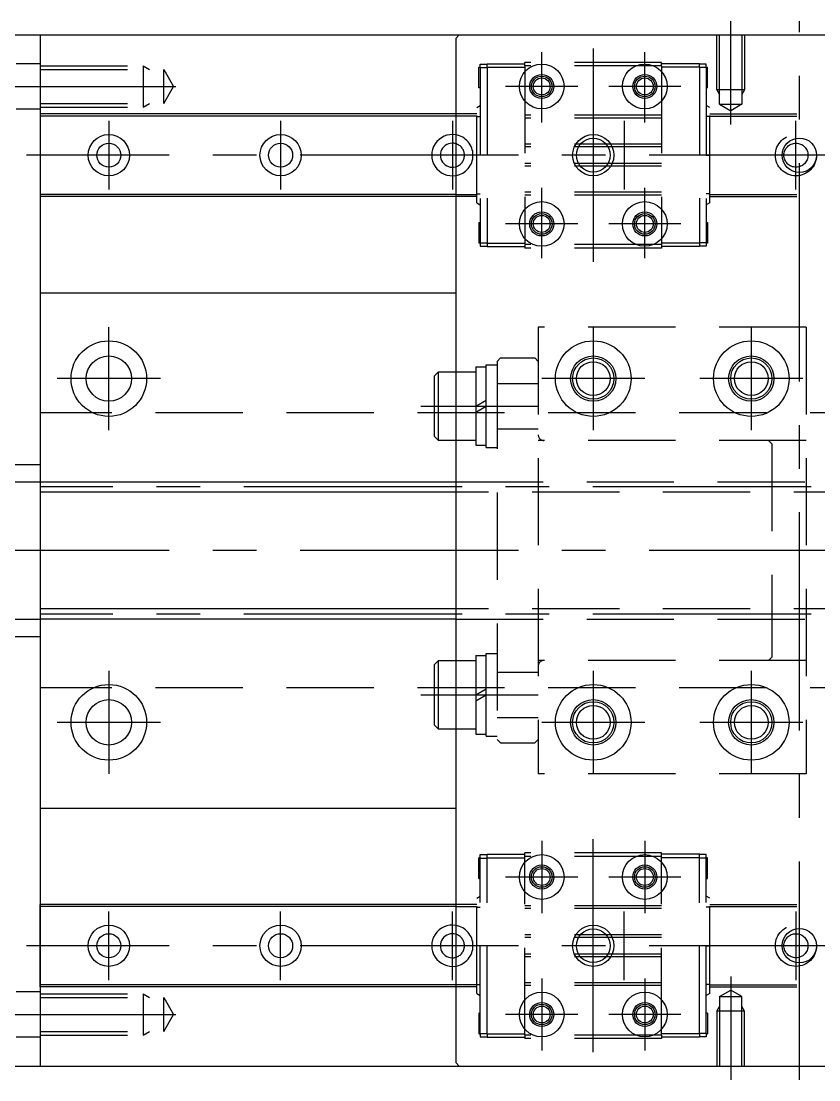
# Model space of a CAD drawing. Extents: x -106 to 501, y -54 to 311.
# Drawn here: x 276.6 to 392.7, y 156.6 to 310.6 of the extents above; entities that cross this region are included whole.
import ezdxf

# ---------------------------------------------------------------- set-up
doc = ezdxf.new("R2010")
doc.units = 0
doc.linetypes.add('CENTER', pattern=[50.8, 31.75, -6.35, 6.35, -6.35])
doc.linetypes.add('DASHED', pattern=[19.05, 12.7, -6.35])
doc.layers.get('0').update_dxf_attribs({"linetype": 'CONTINUOUS'})
doc.layers.add('CENTER', color=1, linetype='CENTER')

msp = doc.modelspace()

# ---------------------------------------------------------------- linework, layer by layer
at = {"color": 7, "linetype": 'CONTINUOUS'}
for p, q in [((269.33, 308.56), (499.33, 308.56)), ((279.33, 308.56), (279.33, 158.56)), ((339.83, 308.06), (340.33, 308.56)), ((339.83, 308.06), (339.83, 159.06)), ((279.33, 297.06), (279.33, 285.06)), ((339.83, 297.06), (279.33, 297.06)), ((339.83, 296.76), (279.33, 296.76)), ((339.83, 285.36), (279.33, 285.36)), ((339.83, 285.06), (279.33, 285.06)), ((279.33, 271.06), (339.83, 271.06)), ((336.73, 258.96), (337.33, 259.56)), ((336.73, 250.16), (336.73, 258.96)), ((337.33, 249.56), (337.33, 259.56)), ((337.33, 259.56), (339.83, 259.56)), ((337.33, 249.56), (336.73, 250.16)), ((339.83, 249.56), (337.33, 249.56)), ((279.33, 243.56), (339.83, 243.56)), ((339.83, 223.56), (279.33, 223.56)), ((336.73, 216.96), (337.33, 217.56)), ((337.33, 207.56), (337.33, 217.56)), ((337.33, 217.56), (339.83, 217.56)), ((336.73, 208.16), (336.73, 216.96)), ((337.33, 207.56), (336.73, 208.16)), ((339.83, 207.56), (337.33, 207.56)), ((279.33, 196.06), (339.83, 196.06)), ((279.33, 170.06), (279.33, 182.06)), ((339.83, 182.06), (279.33, 182.06)), ((339.83, 181.76), (279.33, 181.76)), ((339.83, 170.36), (279.33, 170.36)), ((339.83, 170.06), (279.33, 170.06)), ((339.83, 159.06), (340.33, 158.56)), ((269.33, 158.56), (499.33, 158.56))]:
    msp.add_line(p, q, dxfattribs=at)
at = {"color": 3, "linetype": 'DASHED'}
for p, q in [((377.83, 300.56), (377.83, 308.56)), ((378.2, 298.46), (378.2, 308.56)), ((381.45, 308.56), (381.45, 298.46)), ((381.83, 308.56), (381.83, 300.56)), ((279.33, 304.36), (275.83, 304.36)), ((279.33, 304.06), (294.33, 304.06)), ((279.33, 303.51), (297.33, 303.51)), ((294.33, 304.06), (294.33, 298.06)), ((294.33, 304.06), (295.26, 303.51)), ((297.33, 298.6), (297.33, 303.51)), ((297.33, 303.51), (298.74, 301.06)), ((343.18, 303.86), (343.38, 303.86)), ((343.18, 300.86), (343.18, 303.86)), ((343.38, 304.31), (344.38, 304.31)), ((343.38, 303.81), (343.38, 304.31)), ((343.38, 303.81), (343.38, 278.31)), ((343.38, 303.81), (344.38, 303.81)), ((344.38, 303.86), (344.38, 304.36)), ((344.38, 304.36), (349.88, 304.36)), ((344.38, 303.86), (344.38, 278.26)), ((344.38, 303.86), (349.88, 303.86)), ((369.78, 304.56), (349.88, 304.56)), ((349.88, 304.06), (349.88, 304.56)), ((349.88, 304.06), (349.88, 278.06)), ((369.78, 304.06), (349.88, 304.06)), ((369.78, 304.06), (369.78, 304.56)), ((375.28, 304.36), (369.78, 304.36)), ((369.78, 304.06), (369.78, 278.06)), ((375.28, 303.86), (369.78, 303.86)), ((375.28, 303.86), (375.28, 304.36)), ((376.28, 304.31), (375.28, 304.31)), ((375.28, 303.86), (375.28, 278.26)), ((376.28, 303.81), (375.28, 303.81)), ((376.28, 303.81), (376.28, 304.31)), ((376.28, 303.86), (376.48, 303.86)), ((376.28, 303.81), (376.28, 278.31)), ((376.48, 300.86), (376.48, 303.86)), ((297.33, 298.6), (298.74, 301.06)), ((343.38, 300.86), (343.18, 300.86)), ((376.48, 300.86), (376.28, 300.86)), ((381.83, 300.56), (377.83, 300.56)), ((377.83, 300.56), (378.2, 299.9)), ((381.83, 300.56), (381.45, 299.9)), ((279.33, 297.76), (275.83, 297.76)), ((279.33, 298.6), (297.33, 298.6)), ((279.33, 298.06), (294.33, 298.06)), ((294.33, 298.06), (295.26, 298.6)), ((342.88, 297.99), (343.38, 298.29)), ((342.88, 284.13), (342.88, 297.99)), ((376.78, 297.99), (376.28, 298.29)), ((376.78, 284.13), (376.78, 297.99)), ((378.2, 298.46), (381.45, 298.46)), ((378.2, 298.46), (379.83, 297.52)), ((381.45, 298.46), (379.83, 297.52)), ((342.88, 297.06), (339.83, 297.06)), ((342.88, 296.76), (339.83, 296.76)), ((342.88, 296.69), (343.38, 296.69)), ((369.78, 296.86), (349.88, 296.86)), ((369.78, 296.46), (349.88, 296.46)), ((376.78, 296.69), (376.28, 296.69)), ((376.78, 297.06), (402.88, 297.06)), ((376.78, 296.76), (402.88, 296.76)), ((369.78, 292.66), (349.88, 292.66)), ((369.78, 292.26), (349.88, 292.26)), ((343.38, 291.06), (342.88, 291.06)), ((369.78, 289.86), (349.88, 289.86)), ((376.28, 291.06), (376.78, 291.06)), ((369.78, 289.46), (349.88, 289.46)), ((339.83, 285.36), (342.88, 285.36)), ((342.88, 285.06), (339.83, 285.06)), ((342.88, 285.43), (343.38, 285.43)), ((369.78, 285.66), (349.88, 285.66)), ((369.78, 285.26), (349.88, 285.26)), ((376.78, 285.43), (376.28, 285.43)), ((376.78, 285.36), (402.88, 285.36)), ((376.78, 285.06), (402.88, 285.06)), ((342.88, 284.13), (343.38, 283.83)), ((376.78, 284.13), (376.28, 283.83)), ((343.18, 281.26), (343.38, 281.26)), ((343.18, 281.26), (343.18, 278.26)), ((376.28, 281.26), (376.48, 281.26)), ((376.48, 281.26), (376.48, 278.26)), ((343.38, 278.26), (343.18, 278.26)), ((343.38, 278.31), (343.38, 277.81)), ((343.38, 278.31), (344.38, 278.31)), ((343.38, 277.81), (344.38, 277.81)), ((344.38, 278.26), (344.38, 277.76)), ((344.38, 278.26), (349.88, 278.26)), ((344.38, 277.76), (349.88, 277.76)), ((369.78, 278.06), (349.88, 278.06)), ((349.88, 278.06), (349.88, 277.56)), ((369.78, 277.56), (349.88, 277.56)), ((375.28, 278.26), (369.78, 278.26)), ((369.78, 278.06), (369.78, 277.56)), ((375.28, 277.76), (369.78, 277.76)), ((376.28, 278.31), (375.28, 278.31)), ((375.28, 278.26), (375.28, 277.76)), ((376.28, 277.81), (375.28, 277.81)), ((376.28, 278.31), (376.28, 277.81)), ((376.48, 278.26), (376.28, 278.26)), ((351.83, 266.06), (351.83, 201.06)), ((390.83, 266.06), (351.83, 266.06)), ((390.83, 266.06), (390.83, 201.06)), ((344.23, 248.56), (344.23, 260.56)), ((344.23, 260.56), (345.83, 260.56)), ((346.33, 261.56), (345.83, 261.06)), ((345.83, 261.06), (345.83, 206.06)), ((346.33, 261.56), (351.33, 261.56)), ((351.33, 261.56), (351.83, 261.06)), ((339.83, 259.56), (342.73, 259.56)), ((342.73, 260.26), (342.73, 248.86)), ((342.73, 260.26), (344.23, 260.26)), ((345.83, 257.86), (351.83, 257.86)), ((342.73, 254.56), (344.23, 255.42)), ((342.73, 253.69), (344.23, 254.56)), ((499.33, 253.56), (279.33, 253.56)), ((345.83, 251.26), (351.83, 251.26)), ((342.73, 249.56), (339.83, 249.56)), ((390.83, 249.56), (351.83, 249.56)), ((385.33, 249.56), (385.83, 249.06)), ((342.73, 248.86), (344.23, 248.86)), ((344.23, 248.56), (345.83, 248.56)), ((385.83, 249.06), (385.83, 218.06)), ((269.33, 246.06), (279.33, 246.06)), ((270.33, 243.56), (279.33, 243.56)), ((339.83, 243.56), (439.83, 243.56)), ((439.83, 242.06), (339.83, 242.06)), ((439.83, 225.06), (339.83, 225.06)), ((270.33, 223.56), (279.33, 223.56)), ((339.83, 223.56), (439.83, 223.56)), ((269.33, 221.06), (279.33, 221.06)), ((339.83, 217.56), (342.73, 217.56)), ((342.73, 218.26), (342.73, 206.86)), ((342.73, 218.26), (344.23, 218.26)), ((344.23, 206.56), (344.23, 218.56)), ((344.23, 218.56), (345.83, 218.56)), ((390.83, 217.56), (351.83, 217.56)), ((385.83, 218.06), (385.33, 217.56)), ((345.83, 215.86), (351.83, 215.86)), ((499.33, 213.56), (279.33, 213.56)), ((342.73, 212.56), (344.23, 213.42)), ((342.73, 211.69), (344.23, 212.56)), ((345.83, 209.26), (351.83, 209.26)), ((342.73, 207.56), (339.83, 207.56)), ((342.73, 206.86), (344.23, 206.86)), ((344.23, 206.56), (345.83, 206.56)), ((346.33, 205.56), (345.83, 206.06)), ((346.33, 205.56), (351.33, 205.56)), ((351.33, 205.56), (351.83, 206.06)), ((390.83, 201.06), (351.83, 201.06)), ((369.78, 189.56), (349.88, 189.56)), ((349.88, 189.06), (349.88, 189.56)), ((369.78, 189.06), (369.78, 189.56)), ((343.18, 185.86), (343.18, 188.86)), ((343.38, 188.86), (343.18, 188.86)), ((343.38, 189.31), (344.38, 189.31)), ((343.38, 188.81), (343.38, 189.31)), ((343.38, 163.31), (343.38, 188.81)), ((343.38, 188.81), (344.38, 188.81)), ((344.38, 188.86), (344.38, 189.36)), ((344.38, 189.36), (349.88, 189.36)), ((344.38, 163.26), (344.38, 188.86)), ((344.38, 188.86), (349.88, 188.86)), ((369.78, 189.06), (349.88, 189.06)), ((349.88, 163.06), (349.88, 189.06)), ((375.28, 189.36), (369.78, 189.36)), ((369.78, 163.06), (369.78, 189.06)), ((375.28, 188.86), (369.78, 188.86)), ((375.28, 188.86), (375.28, 189.36)), ((376.28, 189.31), (375.28, 189.31)), ((375.28, 163.26), (375.28, 188.86)), ((376.28, 188.81), (375.28, 188.81)), ((376.28, 188.81), (376.28, 189.31)), ((376.48, 188.86), (376.28, 188.86)), ((376.28, 163.31), (376.28, 188.81)), ((376.48, 185.86), (376.48, 188.86)), ((343.18, 185.86), (343.38, 185.86)), ((376.28, 185.86), (376.48, 185.86)), ((342.88, 182.99), (343.38, 183.29)), ((376.78, 182.99), (376.28, 183.29)), ((342.88, 182.06), (339.83, 182.06)), ((339.83, 181.76), (342.88, 181.76)), ((342.88, 169.13), (342.88, 182.99)), ((369.78, 181.86), (349.88, 181.86)), ((376.78, 169.13), (376.78, 182.99)), ((376.78, 182.06), (402.88, 182.06)), ((376.78, 181.76), (402.88, 181.76)), ((342.88, 181.69), (343.38, 181.69)), ((369.78, 181.46), (349.88, 181.46)), ((376.78, 181.69), (376.28, 181.69)), ((369.78, 177.66), (349.88, 177.66)), ((369.78, 177.26), (349.88, 177.26)), ((343.38, 176.06), (342.88, 176.06)), ((376.28, 176.06), (376.78, 176.06)), ((369.78, 174.86), (349.88, 174.86)), ((369.78, 174.46), (349.88, 174.46)), ((342.88, 170.36), (339.83, 170.36)), ((342.88, 170.06), (339.83, 170.06)), ((342.88, 170.43), (343.38, 170.43)), ((369.78, 170.66), (349.88, 170.66)), ((369.78, 170.26), (349.88, 170.26)), ((376.78, 170.43), (376.28, 170.43)), ((376.78, 170.36), (402.88, 170.36)), ((376.78, 170.06), (402.88, 170.06)), ((378.2, 168.66), (379.83, 169.59)), ((381.45, 168.66), (379.83, 169.59)), ((279.33, 169.36), (275.83, 169.36)), ((279.33, 169.06), (294.33, 169.06)), ((279.33, 168.51), (297.33, 168.51)), ((294.33, 169.06), (295.26, 168.51)), ((294.33, 169.06), (294.33, 163.06)), ((297.33, 163.6), (297.33, 168.51)), ((297.33, 168.51), (298.74, 166.06)), ((342.88, 169.13), (343.38, 168.83)), ((376.78, 169.13), (376.28, 168.83)), ((378.2, 168.66), (378.2, 158.56)), ((378.2, 168.66), (381.45, 168.66)), ((381.45, 158.56), (381.45, 168.66)), ((377.83, 166.56), (378.2, 167.21)), ((377.83, 166.56), (377.83, 158.56)), ((381.83, 166.56), (377.83, 166.56)), ((381.83, 166.56), (381.45, 167.21)), ((381.83, 158.56), (381.83, 166.56)), ((297.33, 163.6), (298.74, 166.06)), ((343.38, 166.26), (343.18, 166.26)), ((343.18, 166.26), (343.18, 163.26)), ((376.48, 166.26), (376.28, 166.26)), ((376.48, 166.26), (376.48, 163.26)), ((279.33, 163.6), (297.33, 163.6)), ((294.33, 163.06), (295.26, 163.6)), ((343.18, 163.26), (343.38, 163.26)), ((343.38, 163.31), (344.38, 163.31)), ((343.38, 163.31), (343.38, 162.81)), ((344.38, 163.26), (344.38, 162.76)), ((344.38, 163.26), (349.88, 163.26)), ((375.28, 163.26), (369.78, 163.26)), ((376.28, 163.31), (375.28, 163.31)), ((375.28, 163.26), (375.28, 162.76)), ((376.28, 163.31), (376.28, 162.81)), ((376.28, 163.26), (376.48, 163.26)), ((279.33, 162.76), (275.83, 162.76)), ((279.33, 163.06), (294.33, 163.06)), ((343.38, 162.81), (344.38, 162.81)), ((344.38, 162.76), (349.88, 162.76)), ((369.78, 163.06), (349.88, 163.06)), ((349.88, 163.06), (349.88, 162.56)), ((369.78, 162.56), (349.88, 162.56)), ((369.78, 163.06), (369.78, 162.56)), ((375.28, 162.76), (369.78, 162.76)), ((376.28, 162.81), (375.28, 162.81))]:
    msp.add_line(p, q, dxfattribs=at)
at = {"color": 3, "linetype": 'CONTINUOUS'}
for p, q in [((339.83, 242.06), (279.33, 242.06)), ((339.83, 225.06), (279.33, 225.06))]:
    msp.add_line(p, q, dxfattribs=at)
at = {"color": 7, "linetype": 'CONTINUOUS'}
for centre, radius in [((352.33, 301.06), 3.25), ((367.33, 301.06), 3.25), ((352.33, 301.06), 1.75), ((352.33, 301.06), 1.23), ((367.33, 301.06), 1.75), ((367.33, 301.06), 1.23), ((289.33, 291.06), 3), ((289.33, 291.06), 1.75), ((314.33, 291.06), 3), ((314.33, 291.06), 1.75), ((359.83, 291.06), 2.46), ((389.83, 291.06), 2.5), ((352.33, 281.06), 3.25), ((367.33, 281.06), 3.25), ((352.33, 281.06), 1.75), ((352.33, 281.06), 1.23), ((367.33, 281.06), 1.75), ((367.33, 281.06), 1.23), ((289.33, 258.56), 5.5), ((359.83, 258.56), 5.5), ((382.83, 258.56), 5.5), ((289.33, 258.56), 3.3), ((359.83, 258.56), 3.3), ((382.83, 258.56), 3.3), ((359.83, 258.56), 2.46), ((382.83, 258.56), 2.46), ((289.33, 208.56), 5.5), ((359.83, 208.56), 5.5), ((382.83, 208.56), 5.5), ((289.33, 208.56), 3.3), ((359.83, 208.56), 3.3), ((359.83, 208.56), 2.46), ((382.83, 208.56), 3.3), ((382.83, 208.56), 2.46), ((352.33, 186.06), 3.25), ((367.33, 186.06), 3.25), ((352.33, 186.06), 1.75), ((352.33, 186.06), 1.23), ((367.33, 186.06), 1.75), ((367.33, 186.06), 1.23), ((289.33, 176.06), 3), ((314.33, 176.06), 3), ((289.33, 176.06), 1.75), ((314.33, 176.06), 1.75), ((359.83, 176.06), 2.46), ((389.83, 176.06), 2.5), ((352.33, 166.06), 3.25), ((367.33, 166.06), 3.25), ((352.33, 166.06), 1.75), ((352.33, 166.06), 1.23), ((367.33, 166.06), 1.75), ((367.33, 166.06), 1.23)]:
    msp.add_circle(centre, radius, dxfattribs=at)
at = {"color": 3, "linetype": 'CONTINUOUS'}
for centre, radius in [((352.33, 301.06), 1.5), ((367.33, 301.06), 1.5), ((359.83, 291.06), 3), ((352.33, 281.06), 1.5), ((367.33, 281.06), 1.5), ((359.83, 258.56), 3), ((382.83, 258.56), 3), ((359.83, 208.56), 3), ((382.83, 208.56), 3), ((352.33, 186.06), 1.5), ((367.33, 186.06), 1.5), ((359.83, 176.06), 3), ((352.33, 166.06), 1.5), ((367.33, 166.06), 1.5)]:
    msp.add_circle(centre, radius, dxfattribs=at)
at = {"color": 3, "linetype": 'DASHED'}
for centre, radius in [((389.33, 291.06), 3), ((389.33, 291.06), 1.75), ((389.33, 176.06), 3), ((389.33, 176.06), 1.75)]:
    msp.add_circle(centre, radius, dxfattribs=at)
at = {"color": 7, "linetype": 'CONTINUOUS'}
for centre, radius, start, end in [((339.33, 291.06), 3, 80.4059, 279.5941), ((339.33, 291.06), 1.75, 73.3985, 286.6015), ((339.33, 176.06), 3, 80.4059, 279.5941), ((339.33, 176.06), 1.75, 73.3985, 286.6015)]:
    msp.add_arc(centre, radius, start, end, dxfattribs=at)
at = {"color": 3, "linetype": 'DASHED'}
for centre, radius, start, end in [((339.33, 291.06), 3, 279.5941, 80.4059), ((339.33, 291.06), 1.75, 286.6015, 73.3985), ((352.63, 250.36), 0.8, 180, 270), ((352.63, 216.76), 0.8, 90, 180), ((339.33, 176.06), 3, 279.5941, 80.4059), ((339.33, 176.06), 1.75, 286.6015, 73.3985)]:
    msp.add_arc(centre, radius, start, end, dxfattribs=at)
at = {"layer": 'CENTER', "color": 1, "linetype": 'CENTER'}
for p, q in [((379.83, 295.52), (379.83, 310.56)), ((389.83, 156.56), (389.83, 310.56)), ((359.83, 306.56), (359.83, 275.56)), ((352.33, 295.81), (352.33, 306.06)), ((367.33, 295.81), (367.33, 306.06)), ((267.33, 301.06), (300.74, 301.06)), ((357.58, 301.06), (347.08, 301.06)), ((372.58, 301.06), (362.08, 301.06)), ((289.33, 296.06), (289.33, 286.06)), ((314.33, 296.06), (314.33, 286.06)), ((339.33, 296.06), (339.33, 286.06)), ((364.33, 296.06), (364.33, 286.06)), ((389.33, 286.06), (389.33, 296.06)), ((501.33, 291.06), (277.33, 291.06)), ((352.33, 276.06), (352.33, 286.31)), ((367.33, 276.06), (367.33, 286.31)), ((357.58, 281.06), (347.08, 281.06)), ((372.58, 281.06), (362.08, 281.06)), ((289.33, 251.06), (289.33, 266.06)), ((359.83, 266.06), (359.83, 251.06)), ((382.83, 266.06), (382.83, 251.06)), ((296.83, 258.56), (281.83, 258.56)), ((367.33, 258.56), (352.33, 258.56)), ((390.33, 258.56), (375.33, 258.56)), ((334.73, 254.56), (351.83, 254.56)), ((442.33, 242.81), (279.33, 242.81)), ((501.33, 233.56), (223.53, 233.56)), ((442.33, 224.31), (279.33, 224.31)), ((289.33, 216.06), (289.33, 201.06)), ((359.83, 216.06), (359.83, 201.06)), ((382.83, 216.06), (382.83, 201.06)), ((334.73, 212.56), (351.83, 212.56)), ((296.83, 208.56), (281.83, 208.56)), ((367.33, 208.56), (352.33, 208.56)), ((390.33, 208.56), (375.33, 208.56)), ((352.33, 191.31), (352.33, 180.81)), ((359.83, 160.56), (359.83, 191.56)), ((367.33, 191.31), (367.33, 180.81)), ((357.58, 186.06), (347.08, 186.06)), ((372.58, 186.06), (362.08, 186.06)), ((289.33, 171.06), (289.33, 181.06)), ((314.33, 171.06), (314.33, 181.06)), ((339.33, 171.06), (339.33, 181.06)), ((364.33, 171.06), (364.33, 181.06)), ((389.33, 181.06), (389.33, 171.06)), ((501.33, 176.06), (277.33, 176.06)), ((352.33, 171.31), (352.33, 160.81)), ((367.33, 171.31), (367.33, 160.81)), ((379.83, 171.59), (379.83, 156.56)), ((267.33, 166.06), (300.74, 166.06)), ((357.58, 166.06), (347.08, 166.06)), ((372.58, 166.06), (362.08, 166.06))]:
    msp.add_line(p, q, dxfattribs=at)

doc.saveas('drawing.dxf')
